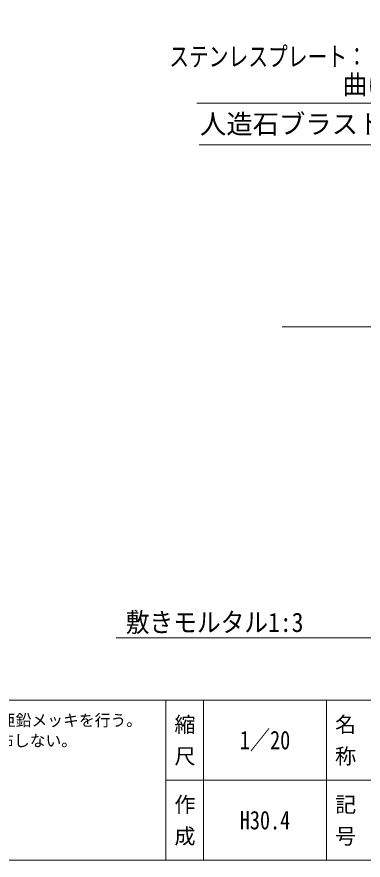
# Model space of a CAD drawing. Units: millimetres at full size, sheet at 1:20; details may follow other scales. Extents: x -6811 to -1335, y 4070 to 7803.
# Drawn here: x -4093 to -3242, y 4070 to 6141 of the extents above; entities that cross this region are included whole.
import ezdxf
from ezdxf.enums import TextEntityAlignment as Align

# ---------------------------------------------------------------- set-up
doc = ezdxf.new("R2010")
doc.units = ezdxf.units.MM
doc.header["$LTSCALE"] = 20
for name, color, linetype, lineweight in [('0_2', 7, 'Continuous', 13), ('_0-0_', 7, 'Continuous', 13), ('寸法', 1, 'Continuous', 13), ('本体', 7, 'Continuous', 13)]:
    doc.layers.add(name, color=color, linetype=linetype, lineweight=lineweight)
doc.styles.add('@ＭＳ ゴシック', font='')
doc.styles.add('ＭＳ ゴシック', font='')
doc.styles.get('@ＭＳ ゴシック').set_extended_font_data('@MS Gothic')
doc.styles.get('ＭＳ ゴシック').set_extended_font_data('MS Gothic')

msp = doc.modelspace()

# ---------------------------------------------------------------- linework, layer by layer
at = {"layer": '0_2'}
msp.add_line((-1782.88, 4266.23), (-3726.78, 4266.23), dxfattribs=at)
at = {"layer": '_0-0_', "color": 6}
msp.add_line((-6811.45, 4462.81), (-1335.2, 4462.81), dxfattribs=at)
at = {"layer": '_0-0_'}
for p, q in [((-3726.78, 4462.81), (-3726.78, 4069.66)), ((-3634.85, 4462.81), (-3634.85, 4069.66)), ((-3331.9, 4462.81), (-3331.9, 4069.88))]:
    msp.add_line(p, q, dxfattribs=at)
at = {"layer": '_0-0_', "color": 6}
msp.add_lwpolyline([(-1335.2, 7693.29), (-6811.45, 7693.29), (-6811.45, 4069.66), (-1335.2, 4069.66)], close=True, dxfattribs=at)
at = {"layer": '寸法'}
for points in [[(-2913.59, 6083.65), (-2926.23, 6068.15), (-3039.61, 5929.1), (-3651.29, 5929.1)], [(-2749.72, 5731.89), (-2768.29, 5739.31), (-2986.71, 5826.51), (-3645, 5826.51)], [(-2882.19, 5699.38), (-2894.89, 5714.83), (-2986.71, 5826.51), (-3598.39, 5826.51)], [(-2982.99, 4812.46), (-2997.6, 4798.8), (-3193.25, 4616.02), (-3849.58, 4616.02)]]:
    msp.add_lwpolyline(points, dxfattribs=at)
at = {"layer": '本体'}
msp.add_line((-3440.96, 5379.47), (-2112.57, 5379.47), dxfattribs=at)

# ---------------------------------------------------------------- texts
at = {"layer": '_0-0_', "style": 'ＭＳ ゴシック'}
for s, p in [('○グレーチング蓋の部材は、JIS G 3101 SS-400とし、溶融亜鉛メッキを行う。', (-5163.78, 4427.28)), ('○90°エルボは、取り外し可能なように接続口に接着剤は塗布しない。', (-5163.78, 4377.28))]:
    msp.add_text(s, height=28.48, dxfattribs=at).set_placement(p, align=Align.TOP_LEFT)
at = {"layer": '_0-0_', "style": '@ＭＳ ゴシック'}
for s, p in [(' 縮 尺 ', (-3680.81, 4364.52)), ('名 称', (-3285.94, 4364.52)), ('作 成', (-3680.81, 4167.95)), ('記 号', (-3285.94, 4167.95))]:
    msp.add_text(s, height=37.98, rotation=270, dxfattribs=at).set_placement(p, align=Align.MIDDLE_CENTER)
at = {"layer": '_0-0_', "style": 'ＭＳ ゴシック', "width": 0.8}
for s, p in [('1／20', (-3483.38, 4364.52)), ('H30.4', (-3483.38, 4167.95))]:
    msp.add_text(s, height=45.57, dxfattribs=at).set_placement(p, align=Align.MIDDLE_CENTER)
at = {"layer": '寸法', "color": 3, "style": 'ＭＳ ゴシック'}
for s, width, p in [('ステンレスプレート：ｔ＝5.0', 0.75, (-3718.82, 6005.28)), ('曲げ加工', 0.95, (-3293.13, 5936.6)), ('敷きモルタル1:3', 0.9, (-3825.58, 4615.8))]:
    msp.add_text(s, height=47.47, dxfattribs=dict(at, width=width)).set_placement(p, align=Align.BOTTOM_LEFT)
msp.add_text('人造石ブラスト仕上げ', height=47.47, dxfattribs=at).set_placement((-2995.71, 5901.26), align=Align.TOP_RIGHT)

doc.saveas('drawing.dxf')
